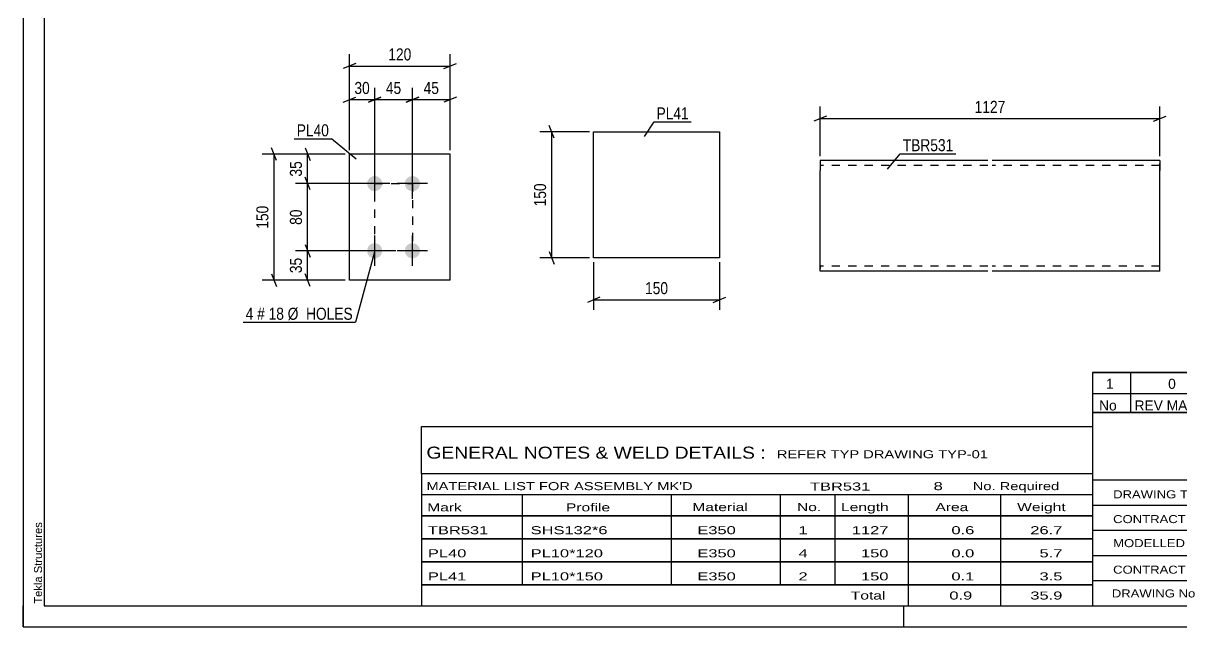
# Model space of a CAD drawing. Header units: millimetres. Extents: x 0 to 420, y 0 to 297.
# Drawn here: x 0 to 276.3, y 0 to 143.8 of the extents above; entities that cross this region are included whole.
import ezdxf

# ---------------------------------------------------------------- set-up
doc = ezdxf.new("R2010")
doc.units = ezdxf.units.MM
doc.linetypes.add('DXK_LINE_DOT2', pattern=[3.9198, 1.9599, -1.9599])
doc.styles.add('Arial', font='arial.ttf', dxfattribs={"height": 0.2})
doc.styles.add('Arial Narrow', font='ARIALN.TTF', dxfattribs={"height": 0.2})

# ---------------------------------------------------------------- blocks, each defined once
blk = doc.blocks.new('Unknown-581592882-1127')
at = {"color": 5, "linetype": 'Continuous'}
for p, q in [((0, 297), (0, 0)), ((5, 292), (5, 5)), ((0, 0), (0, 5)), ((5, 5), (415, 5)), ((210, 0), (210, 5)), ((0, 0), (420, 0))]:
    blk.add_line(p, q, dxfattribs=at)
at = {"color": 174, "linetype": 'Continuous', "style": 'Arial'}
blk.add_text('Tekla Structures', height=1.9102, rotation=90, dxfattribs=at).set_placement((4.5, 5.5))
blk = doc.blocks.new('Part-581592882-2055 - 2048')
at = {"color": 2, "linetype": 'Continuous'}
for p, q in [((101.81, 112.59), (77.81, 112.59)), ((77.81, 82.59), (77.81, 112.59)), ((101.81, 82.59), (101.81, 112.59)), ((101.81, 82.59), (77.81, 82.59))]:
    blk.add_line(p, q, dxfattribs=at)
blk = doc.blocks.new('Bolt-581592882-2116 - 2048')
at = {"linetype": 'Continuous'}
for points in [[(83.81, 103.79, -1), (83.81, 107.39, -1)], [(92.81, 103.79, -1), (92.81, 107.39, -1)], [(83.81, 87.79, -1), (83.81, 91.39, -1)], [(92.81, 87.79, -1), (92.81, 91.39, -1)]]:
    blk.add_hatch(color=1, dxfattribs=at).paths.add_polyline_path(points)
at = {"color": 1, "linetype": 'Continuous'}
for p, q in [((83.81, 101.99), (83.81, 109.19)), ((92.81, 101.99), (92.81, 109.19)), ((87.41, 105.59), (80.21, 105.59)), ((96.41, 105.59), (89.21, 105.59)), ((83.81, 85.99), (83.81, 93.19)), ((92.81, 85.99), (92.81, 93.19)), ((87.41, 89.59), (80.21, 89.59)), ((96.41, 89.59), (89.21, 89.59))]:
    blk.add_line(p, q, dxfattribs=at)
blk = doc.blocks.new('Part-581592882-2263 - 2257')
at = {"color": 2, "linetype": 'Continuous'}
for p, q in [((136.02, 87.9), (136.02, 117.9)), ((136.02, 117.9), (166.02, 117.9)), ((166.02, 117.9), (166.02, 87.9)), ((166.02, 87.9), (136.02, 87.9))]:
    blk.add_line(p, q, dxfattribs=at)
blk = doc.blocks.new('Part-581592882-2286 - 2280')
at = {"color": 2, "linetype": 'Continuous'}
for p, q in [((190.02, 111.09), (190.02, 108.69)), ((230.02, 111.09), (190.02, 111.09)), ((271.02, 111.09), (231.02, 111.09)), ((271.02, 111.09), (271.02, 110.91)), ((271.02, 110.91), (271.02, 108.69)), ((190.02, 86.18), (190.02, 108.69)), ((271.02, 84.69), (271.02, 108.69)), ((190.02, 84.88), (190.02, 86.18)), ((190.02, 84.69), (190.02, 84.88)), ((230.02, 84.69), (190.02, 84.69)), ((271.02, 84.69), (231.02, 84.69))]:
    blk.add_line(p, q, dxfattribs=at)
at = {"color": 7, "linetype": 'DXK_LINE_DOT2'}
for p, q in [((230.02, 109.89), (190.02, 109.89)), ((271.02, 109.89), (231.02, 109.89)), ((271.02, 108.69), (271.02, 110.39)), ((190.02, 86.18), (190.02, 85.4)), ((190.02, 85.89), (190.02, 85.99)), ((230.02, 85.89), (190.02, 85.89)), ((271.02, 85.89), (231.02, 85.89)), ((271.02, 85.89), (271.02, 85.99)), ((190.02, 84.69), (190.02, 84.69))]:
    blk.add_line(p, q, dxfattribs=at)
blk = doc.blocks.new('Rectangle-581592882-2242 - 2048')
at = {"color": 1, "linetype": 'DXK_LINE_DOT2'}
blk.add_lwpolyline([(83.81, 105.59), (92.81, 105.59), (92.81, 89.59), (83.81, 89.59), (83.81, 105.59)], close=True, dxfattribs=at)
blk = doc.blocks.new('StraightDimension-581592882-2149 - 2048')
at = {"color": 7, "linetype": 'Continuous'}
for p, q in [((82.81, 89.59), (64.96, 89.59)), ((67.21, 91.09), (68.41, 88.09)), ((67.81, 82.59), (67.81, 89.59)), ((68.41, 81.09), (67.21, 84.09)), ((76.81, 82.59), (64.96, 82.59))]:
    blk.add_line(p, q, dxfattribs=at)
at = {"color": 0}
blk.add_wipeout([(67.06, 88.51), (62.86, 88.51), (62.86, 83.66), (67.06, 83.66)], dxfattribs=at)
at = {"color": 3, "style": 'Arial Narrow'}
blk.add_text('35', height=2.863, rotation=90.0002, dxfattribs=at).set_placement((66.46, 84.26))
blk = doc.blocks.new('StraightDimension-581592882-2183 - 2048')
at = {"color": 7, "linetype": 'Continuous'}
for p, q in [((92.81, 106.59), (92.81, 128.44)), ((101.81, 113.59), (101.81, 128.44)), ((91.31, 124.99), (94.31, 126.19)), ((92.81, 125.59), (101.81, 125.59)), ((103.31, 126.19), (100.31, 124.99))]:
    blk.add_line(p, q, dxfattribs=at)
at = {"color": 0}
blk.add_wipeout([(99.74, 126.34), (99.74, 130.54), (94.88, 130.54), (94.88, 126.34)], dxfattribs=at)
at = {"color": 3, "style": 'Arial Narrow'}
blk.add_text('45', height=2.863, dxfattribs=at).set_placement((95.48, 126.94))
blk = doc.blocks.new('StraightDimension-581592882-2136 - 2048')
at = {"color": 7, "linetype": 'Continuous'}
for p, q in [((82.81, 105.59), (64.96, 105.59)), ((68.41, 104.09), (67.21, 107.09)), ((67.81, 89.59), (67.81, 105.59)), ((82.81, 89.59), (64.96, 89.59)), ((67.21, 91.09), (68.41, 88.09))]:
    blk.add_line(p, q, dxfattribs=at)
at = {"color": 0}
blk.add_wipeout([(67.06, 100.01), (62.86, 100.01), (62.86, 95.16), (67.06, 95.16)], dxfattribs=at)
at = {"color": 3, "style": 'Arial Narrow'}
blk.add_text('80', height=2.863, rotation=90.0002, dxfattribs=at).set_placement((66.46, 95.76))
blk = doc.blocks.new('StraightDimension-581592882-2120 - 2048')
at = {"color": 7, "linetype": 'Continuous'}
for p, q in [((67.21, 114.09), (68.41, 111.09)), ((76.81, 112.59), (64.96, 112.59)), ((67.81, 105.59), (67.81, 112.59)), ((82.81, 105.59), (64.96, 105.59)), ((68.41, 104.09), (67.21, 107.09))]:
    blk.add_line(p, q, dxfattribs=at)
at = {"color": 0}
blk.add_wipeout([(67.06, 111.51), (62.86, 111.51), (62.86, 106.66), (67.06, 106.66)], dxfattribs=at)
at = {"color": 3, "style": 'Arial Narrow'}
blk.add_text('35', height=2.863, rotation=90.0002, dxfattribs=at).set_placement((66.46, 107.26))
blk = doc.blocks.new('StraightDimension-581592882-2166 - 2048')
at = {"color": 7, "linetype": 'Continuous'}
for p, q in [((60.41, 111.09), (59.21, 114.09)), ((76.81, 112.59), (56.96, 112.59)), ((59.81, 82.59), (59.81, 112.59)), ((59.21, 84.09), (60.41, 81.09)), ((76.81, 82.59), (56.96, 82.59))]:
    blk.add_line(p, q, dxfattribs=at)
at = {"color": 0}
blk.add_wipeout([(59.06, 100.93), (54.86, 100.93), (54.86, 94.24), (59.06, 94.24)], dxfattribs=at)
at = {"color": 3, "style": 'Arial Narrow'}
blk.add_text('150', height=2.863, rotation=90.0002, dxfattribs=at).set_placement((58.46, 94.84))
blk = doc.blocks.new('StraightDimension-581592882-2199 - 2048')
at = {"color": 7, "linetype": 'Continuous'}
for p, q in [((83.81, 106.59), (83.81, 128.44)), ((92.81, 106.59), (92.81, 128.44)), ((82.31, 124.99), (85.31, 126.19)), ((83.81, 125.59), (92.81, 125.59)), ((94.31, 126.19), (91.31, 124.99))]:
    blk.add_line(p, q, dxfattribs=at)
at = {"color": 0}
blk.add_wipeout([(90.74, 126.34), (90.74, 130.54), (85.88, 130.54), (85.88, 126.34)], dxfattribs=at)
at = {"color": 3, "style": 'Arial Narrow'}
blk.add_text('45', height=2.863, dxfattribs=at).set_placement((86.48, 126.94))
blk = doc.blocks.new('StraightDimension-581592882-2209 - 2048')
at = {"color": 7, "linetype": 'Continuous'}
for p, q in [((77.81, 113.59), (77.81, 128.44)), ((83.81, 106.59), (83.81, 128.44)), ((76.31, 124.99), (79.31, 126.19)), ((77.81, 125.59), (83.81, 125.59)), ((85.31, 126.19), (82.31, 124.99))]:
    blk.add_line(p, q, dxfattribs=at)
at = {"color": 0}
blk.add_wipeout([(83.24, 126.34), (83.24, 130.54), (78.38, 130.54), (78.38, 126.34)], dxfattribs=at)
at = {"color": 3, "style": 'Arial Narrow'}
blk.add_text('30', height=2.863, dxfattribs=at).set_placement((78.98, 126.94))
blk = doc.blocks.new('StraightDimension-581592882-2223 - 2048')
at = {"color": 7, "linetype": 'Continuous'}
for p, q in [((77.81, 113.59), (77.81, 136.44)), ((101.81, 113.59), (101.81, 136.44)), ((79.31, 134.19), (76.31, 132.99)), ((77.81, 133.59), (101.81, 133.59)), ((100.31, 132.99), (103.31, 134.19))]:
    blk.add_line(p, q, dxfattribs=at)
at = {"color": 0}
blk.add_wipeout([(93.15, 134.34), (93.15, 138.54), (86.47, 138.54), (86.47, 134.34)], dxfattribs=at)
at = {"color": 3, "style": 'Arial Narrow'}
blk.add_text('120', height=2.863, dxfattribs=at).set_placement((87.07, 134.94))
blk = doc.blocks.new('StraightDimension-581592882-2265 - 2257')
at = {"color": 7, "linetype": 'Continuous'}
for p, q in [((136.02, 86.9), (136.02, 75.5)), ((166.02, 86.9), (166.02, 75.5)), ((137.52, 78.5), (134.52, 77.3)), ((136.02, 77.9), (166.02, 77.9)), ((164.52, 77.3), (167.52, 78.5))]:
    blk.add_line(p, q, dxfattribs=at)
at = {"color": 0}
blk.add_wipeout([(154.36, 78.65), (154.36, 82.85), (147.68, 82.85), (147.68, 78.65)], dxfattribs=at)
at = {"color": 3, "style": 'Arial Narrow'}
blk.add_text('150', height=2.863, dxfattribs=at).set_placement((148.28, 79.25))
blk = doc.blocks.new('StraightDimension-581592882-2270 - 2257')
at = {"color": 7, "linetype": 'Continuous'}
for p, q in [((126.62, 116.4), (125.42, 119.4)), ((135.02, 117.9), (123.17, 117.9)), ((126.02, 87.9), (126.02, 117.9)), ((125.42, 89.4), (126.62, 86.4)), ((135.02, 87.9), (123.17, 87.9))]:
    blk.add_line(p, q, dxfattribs=at)
at = {"color": 0}
blk.add_wipeout([(125.27, 106.25), (121.07, 106.25), (121.07, 99.56), (125.27, 99.56)], dxfattribs=at)
at = {"color": 3, "style": 'Arial Narrow'}
blk.add_text('150', height=2.863, rotation=90.0002, dxfattribs=at).set_placement((124.67, 100.16))
blk = doc.blocks.new('StraightDimension-581592882-2291 - 2280')
at = {"color": 7, "linetype": 'Continuous'}
for p, q in [((191.52, 121.69), (188.52, 120.49)), ((190.02, 112.09), (190.02, 123.94)), ((269.52, 120.49), (272.52, 121.69)), ((271.02, 112.09), (271.02, 123.94)), ((190.02, 121.09), (271.02, 121.09))]:
    blk.add_line(p, q, dxfattribs=at)
at = {"color": 0}
blk.add_wipeout([(234.78, 121.84), (234.78, 126.04), (226.27, 126.04), (226.27, 121.84)], dxfattribs=at)
at = {"color": 3, "style": 'Arial Narrow'}
blk.add_text('1127', height=2.863, dxfattribs=at).set_placement((226.87, 122.44))
blk = doc.blocks.new('Unknown-581592882-2822')
at = {"color": 7, "linetype": 'Continuous'}
for p, q in [((95, 47.75), (255, 47.75)), ((95, 36.5), (95, 47.75)), ((255, 47.75), (255, 36.5)), ((95, 36.5), (255, 36.5)), ((95, 36.5), (95, 31.5)), ((255, 36.5), (255, 31.5)), ((95, 31.5), (255, 31.5)), ((95, 31.5), (95, 26.5)), ((119, 31.5), (119, 26.5)), ((154.5, 31.5), (154.5, 26.5)), ((180.5, 31.5), (180.5, 26.5)), ((193.5, 31.5), (193.5, 26.5)), ((211, 31.5), (211, 26.5)), ((233, 31.5), (233, 26.5)), ((255, 31.5), (255, 26.5)), ((95, 26.5), (255, 26.5)), ((95, 26.45), (95, 21.05)), ((95, 26.45), (255, 26.45)), ((119, 26.5), (119, 21)), ((154.5, 26.5), (154.5, 21)), ((180.5, 26.5), (180.5, 21)), ((193.5, 26.5), (193.5, 21)), ((211, 26.5), (211, 21)), ((233, 26.5), (233, 21)), ((255, 26.45), (255, 21.05)), ((95, 21.05), (255, 21.05)), ((95, 20.95), (95, 15.55)), ((95, 20.95), (255, 20.95)), ((119, 21), (119, 15.5)), ((154.5, 21), (154.5, 15.5)), ((180.5, 21), (180.5, 15.5)), ((193.5, 21), (193.5, 15.5)), ((211, 21), (211, 15.5)), ((233, 21), (233, 15.5)), ((255, 20.95), (255, 15.55)), ((95, 15.55), (255, 15.55)), ((95, 15.45), (95, 10.05)), ((95, 15.45), (255, 15.45)), ((119, 15.5), (119, 10)), ((154.5, 15.5), (154.5, 10)), ((180.5, 15.5), (180.5, 10)), ((193.5, 15.5), (193.5, 10)), ((211, 15.5), (211, 10)), ((233, 15.5), (233, 10)), ((255, 15.45), (255, 10.05)), ((95, 10.05), (255, 10.05)), ((95, 10), (255, 10)), ((95, 10), (95, 5)), ((211, 10), (211, 5)), ((233, 10), (233, 5)), ((255, 10), (255, 5)), ((95, 5), (255, 5))]:
    blk.add_line(p, q, dxfattribs=at)
at = {"color": 7, "style": 'Arial Narrow'}
for s, height, width, p in [('GENERAL NOTES & WELD DETAILS :', 2.8633, 1.4, (96.15, 40.06)), ('REFER TYP DRAWING TYP-01', 1.9089, 1.6, (179.7, 40.16)), ("MATERIAL LIST FOR ASSEMBLY MK'D", 1.9089, 1.6, (96.15, 32.56)), ('TBR531', 1.909, 1.794707, (187.59, 32.47)), ('8', 1.91, 1.794707, (217.08, 32.56)), ('No. Required', 1.9089, 1.6, (226.41, 32.56)), ('Mark', 1.909, 1.7, (96.34, 27.5)), ('Profile', 1.909, 1.7, (129.41, 27.5)), ('Material', 1.909, 1.7, (159.54, 27.56)), ('No.', 1.909, 1.7, (184.5, 27.56)), ('Length', 1.909, 1.7, (195, 27.56)), ('Area', 1.909, 1.7, (217.5, 27.56)), ('Weight', 1.909, 1.7, (237, 27.56))]:
    blk.add_text(s, height=height, dxfattribs=dict(at, width=width)).set_placement(p)
at = {"color": 7, "linetype": 'Continuous', "style": 'Arial Narrow'}
for s, height, width, p in [('TBR531', 1.909, 1.794707, (96.5, 22.06)), ('SHS132*6', 1.909, 1.794707, (121, 22.06)), ('E350', 1.909, 1.794707, (160.74, 22.06)), ('1', 1.91, 1.794707, (184.86, 22.06)), ('1127', 1.909, 1.794707, (197.58, 22.06)), ('0.6', 1.909, 1.794707, (221.32, 22.06)), ('26.7', 1.909, 1.794707, (240.14, 22.06)), ('PL40', 1.909, 1.794707, (96.5, 16.56)), ('PL10*120', 1.909, 1.794707, (121, 16.56)), ('E350', 1.909, 1.794707, (160.74, 16.56)), ('4', 1.91, 1.794707, (184.86, 16.56)), ('150', 1.909, 1.794707, (199.77, 16.56)), ('0.0', 1.909, 1.794707, (221.32, 16.56)), ('5.7', 1.909, 1.794707, (242.33, 16.56)), ('PL41', 1.909, 1.794707, (96.5, 11.06)), ('PL10*150', 1.909, 1.794707, (121, 11.06)), ('E350', 1.909, 1.794707, (160.74, 11.06)), ('2', 1.91, 1.794707, (184.86, 11.06)), ('150', 1.909, 1.794707, (199.77, 11.06)), ('0.1', 1.909, 1.794707, (221.32, 11.06)), ('3.5', 1.909, 1.794707, (242.33, 11.06)), ('Total', 1.909, 1.7, (197.33, 6.5)), ('0.9', 1.909, 1.794707, (220.83, 6.5)), ('35.9', 1.909, 1.794707, (240.14, 6.5))]:
    blk.add_text(s, height=height, dxfattribs=dict(at, width=width)).set_placement(p)
blk = doc.blocks.new('Unknown-581592882-2820')
at = {"color": 7, "linetype": 'Continuous'}
for p, q in [((255, 51.05), (255, 5)), ((255, 51.05), (415, 51.05)), ((415, 51), (415, 5)), ((255, 35), (415, 35)), ((295.14, 35), (295.14, 5)), ((255, 29), (415, 29)), ((397, 5.05), (397, 29.05)), ((255, 23), (415, 23)), ((339.14, 23), (339.14, 5)), ((255, 17), (415, 17)), ((255, 11), (397, 11)), ((255, 5), (415, 5))]:
    blk.add_line(p, q, dxfattribs=at)
at = {"color": 7, "style": 'Arial Narrow'}
for s, height, width, p in [('DRAWING TITLE', 1.9089, 1.425378, (259.88, 30.61)), ('TC-BRACE', 1.909, 1.425378, (296.81, 30.59)), ('CONTRACT', 1.909, 1.425378, (259.88, 24.71)), ('TERMINAL BUILDING', 1.9089, 1.425378, (297.06, 25.07)), ('MODELLED BY', 1.9089, 1.425378, (259.88, 18.98)), ('GSK', 1.909, 1.425378, (296.88, 19.04)), ('ISSUED', 1.909, 1.425378, (339.94, 18.64)), ('17.03.2026', 1.909, 1.425378, (356.69, 18.52)), ('CONTRACT NO', 1.9089, 1.425378, (259.88, 12.66)), ('AN-C-1376', 1.909, 1.425378, (297.23, 12.78)), ('SCALE', 1.909, 1.425378, (339.94, 12.65)), ('A1', 6.204, 1.25, (401.24, 7.2)), ('DRAWING No', 1.909, 1.425378, (259.56, 7)), ('[TBR.531]', 1.909, 1.425378, (297.46, 6.99)), ('1', 3.34, 1.5, (376.91, 5.68)), ('REVISION No.', 1.9089, 1.425378, (339.94, 5.77))]:
    blk.add_text(s, height=height, dxfattribs=dict(at, width=width)).set_placement(p)
at = {"color": 7, "linetype": 'Continuous', "style": 'Arial Narrow'}
for s, height, width, p in [('PH #', 2.1, 1.42538, (402.4, 24.55)), ('101', 2.1, 1.42538, (403.41, 18.55)), ('NTS', 1.909, 1.425378, (357, 13.05))]:
    blk.add_text(s, height=height, dxfattribs=dict(at, width=width)).set_placement(p)
blk = doc.blocks.new('Unknown-581592882-2821')
at = {"color": 7, "linetype": 'Continuous'}
for p, q in [((255, 60.55), (415, 60.55)), ((415, 60.55), (255, 60.55)), ((255, 60.55), (255, 55.55)), ((264, 60.55), (264, 55.55)), ((288, 60.55), (288, 55.55)), ((385, 60.55), (385, 55.55)), ((415, 60.55), (415, 55.55)), ((255, 55.55), (415, 55.55)), ((255, 55.55), (255, 51.05)), ((255, 55.55), (415, 55.55)), ((264, 55.55), (264, 51.05)), ((288, 55.55), (288, 51.05)), ((385, 55.55), (385, 51.05)), ((415, 55.55), (415, 51.05)), ((415, 51.05), (255, 51.05))]:
    blk.add_line(p, q, dxfattribs=at)
at = {"color": 7, "linetype": 'Continuous', "style": 'Arial Narrow'}
for s, height, width, p in [('1', 2.39, 1.196471, (258.16, 56.7)), ('0', 2.39, 1.196471, (273, 56.7)), ('ISSUED FOR CONSTRUCTION', 2.3861, 1.196471, (290, 56.7)), ('17.03.2026', 2.386, 1.196471, (391, 56.7)), ('No', 2.386, 1.2, (256.54, 51.55)), ('REV MARK', 2.386, 1.2, (265, 51.55)), ('REVISION DESCRIPTION', 2.3861, 1.2, (290, 51.55)), ('REV. DATE', 2.386, 1.2, (390.28, 51.55))]:
    blk.add_text(s, height=height, dxfattribs=dict(at, width=width)).set_placement(p)
blk = doc.blocks.new('Mark-581592882-2051 - 2048')
at = {"color": 0}
blk.add_wipeout([(72.91, 116.85), (72.91, 119.85), (65.23, 119.85), (65.23, 116.85)], dxfattribs=at)
blk.add_wipeout([(72.91, 116.85), (72.91, 119.85), (65.23, 119.85), (65.23, 116.85)], dxfattribs=at)
at = {"color": 30, "linetype": 'Continuous'}
for p in [(64.63, 116.25), (79.4, 111.39)]:
    blk.add_line(p, (73.51, 116.25), dxfattribs=at)
at = {"color": 3, "style": 'Arial Narrow'}
blk.add_text('PL40', height=2.863, dxfattribs=at).set_placement((65.23, 116.85))
blk = doc.blocks.new('Mark-581592882-2112 - 2048')
at = {"color": 0}
blk.add_wipeout([(54.89, 73.15), (54.89, 76.15), (53.06, 76.15), (53.06, 73.15)], dxfattribs=at)
blk.add_wipeout([(54.89, 73.15), (54.89, 76.15), (53.06, 76.15), (53.06, 73.15)], dxfattribs=at)
blk.add_wipeout([(57.62, 73.15), (57.62, 76.15), (55.79, 76.15), (55.79, 73.15)], dxfattribs=at)
blk.add_wipeout([(57.62, 73.15), (57.62, 76.15), (55.79, 76.15), (55.79, 73.15)], dxfattribs=at)
at = {"color": 3, "style": 'Arial Narrow'}
blk.add_text('4', height=2.86, dxfattribs=at).set_placement((53.06, 73.15))
at = {"color": 0}
blk.add_wipeout([(62.17, 73.15), (62.17, 76.15), (58.52, 76.15), (58.52, 73.15)], dxfattribs=at)
blk.add_wipeout([(62.17, 73.15), (62.17, 76.15), (58.52, 76.15), (58.52, 73.15)], dxfattribs=at)
at = {"color": 3, "style": 'Arial Narrow'}
blk.add_text('#', height=2.86, dxfattribs=at).set_placement((55.79, 73.15))
at = {"color": 0}
blk.add_wipeout([(78.6, 73.15), (78.6, 76.15), (63.07, 76.15), (63.07, 73.15)], dxfattribs=at)
blk.add_wipeout([(78.6, 73.15), (78.6, 76.15), (63.07, 76.15), (63.07, 73.15)], dxfattribs=at)
at = {"color": 7, "linetype": 'Continuous'}
for p in [(83.81, 89.59), (52.46, 72.55)]:
    blk.add_line(p, (79.2, 72.55), dxfattribs=at)
at = {"color": 3, "style": 'Arial Narrow'}
for s, p in [('18', (58.52, 73.15)), ('Ø  HOLES', (63.07, 73.15))]:
    blk.add_text(s, height=2.863, dxfattribs=at).set_placement(p)
blk = doc.blocks.new('Mark-581592882-2259 - 2257')
at = {"color": 0}
blk.add_wipeout([(158.69, 120.88), (158.69, 123.88), (151.02, 123.88), (151.02, 120.88)], dxfattribs=at)
blk.add_wipeout([(158.69, 120.88), (158.69, 123.88), (151.02, 123.88), (151.02, 120.88)], dxfattribs=at)
at = {"color": 30, "linetype": 'Continuous'}
for p, q in [((148.18, 116.85), (150.42, 120.28)), ((150.42, 120.28), (159.29, 120.28))]:
    blk.add_line(p, q, dxfattribs=at)
at = {"color": 3, "style": 'Arial Narrow'}
blk.add_text('PL41', height=2.863, dxfattribs=at).set_placement((151.02, 120.88))
blk = doc.blocks.new('Mark-581592882-2282 - 2280')
at = {"color": 0}
blk.add_wipeout([(221.79, 113.31), (221.79, 116.31), (209.73, 116.31), (209.73, 113.31)], dxfattribs=at)
blk.add_wipeout([(221.79, 113.31), (221.79, 116.31), (209.73, 116.31), (209.73, 113.31)], dxfattribs=at)
at = {"color": 30, "linetype": 'Continuous'}
for p, q in [((206.06, 109.01), (209.13, 112.71)), ((209.13, 112.71), (222.39, 112.71))]:
    blk.add_line(p, q, dxfattribs=at)
at = {"color": 3, "style": 'Arial Narrow'}
blk.add_text('TBR531', height=2.863, dxfattribs=at).set_placement((209.73, 113.31))

msp = doc.modelspace()

# ---------------------------------------------------------------- block references
for name in ['Unknown-581592882-1127', 'Part-581592882-2263 - 2257', 'Part-581592882-2055 - 2048', 'Part-581592882-2286 - 2280', 'Bolt-581592882-2116 - 2048', 'Rectangle-581592882-2242 - 2048', 'Unknown-581592882-2821', 'Unknown-581592882-2820', 'Unknown-581592882-2822']:
    msp.add_blockref(name, (0, 0))

# ---------------------------------------------------------------- next in the draw order: block references
for name in ['StraightDimension-581592882-2183 - 2048', 'StraightDimension-581592882-2291 - 2280', 'Mark-581592882-2259 - 2257', 'StraightDimension-581592882-2149 - 2048', 'StraightDimension-581592882-2265 - 2257']:
    msp.add_blockref(name, (0, 0))

# ---------------------------------------------------------------- next in the draw order: block references
for name in ['StraightDimension-581592882-2270 - 2257', 'Mark-581592882-2282 - 2280', 'StraightDimension-581592882-2136 - 2048']:
    msp.add_blockref(name, (0, 0))

# ---------------------------------------------------------------- next in the draw order: block references
msp.add_blockref('StraightDimension-581592882-2120 - 2048', (0, 0))

# ---------------------------------------------------------------- next in the draw order: block references
for name in ['StraightDimension-581592882-2199 - 2048', 'StraightDimension-581592882-2166 - 2048']:
    msp.add_blockref(name, (0, 0))

# ---------------------------------------------------------------- next in the draw order: block references
for name in ['StraightDimension-581592882-2209 - 2048', 'Mark-581592882-2112 - 2048']:
    msp.add_blockref(name, (0, 0))

# ---------------------------------------------------------------- next in the draw order: block references
msp.add_blockref('StraightDimension-581592882-2223 - 2048', (0, 0))

# ---------------------------------------------------------------- next in the draw order: block references
msp.add_blockref('Mark-581592882-2051 - 2048', (0, 0))

doc.saveas('drawing.dxf')
